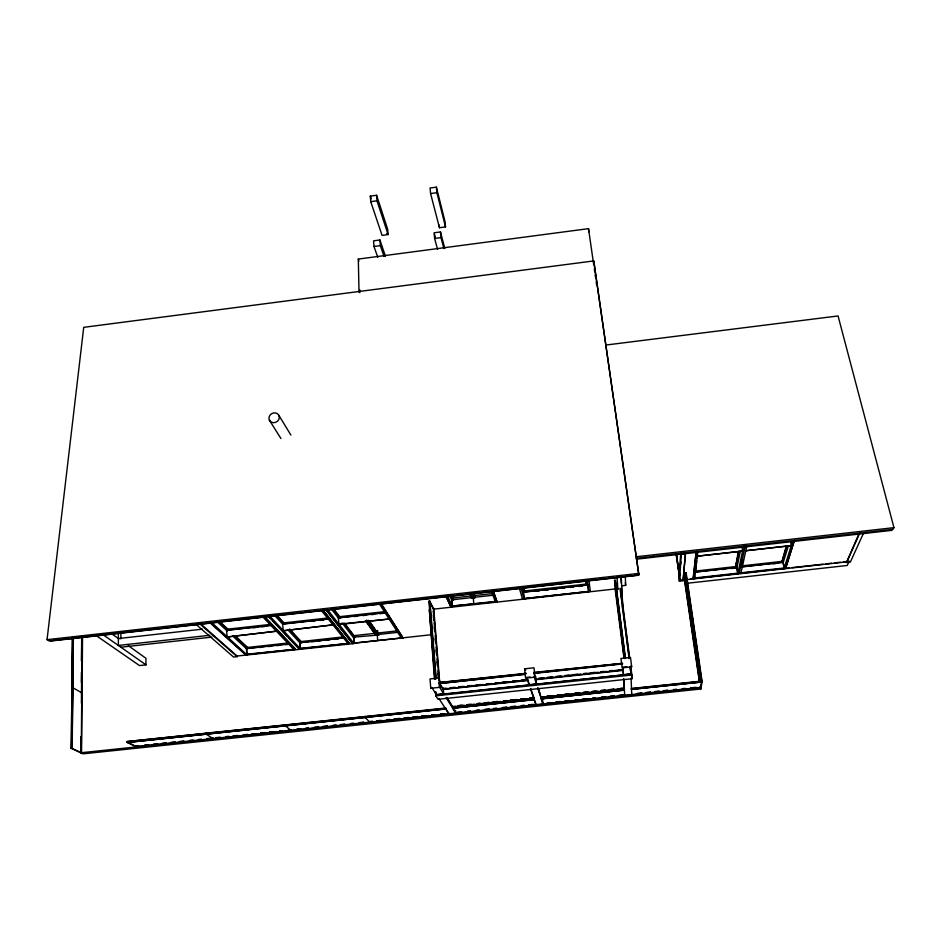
<?xml version="1.0" encoding="UTF-8"?>
<svg xmlns="http://www.w3.org/2000/svg" width="941" height="941" viewBox="0 0 941 941"><rect width="100%" height="100%" fill="white"/><g stroke="black" fill="none" stroke-linecap="round" stroke-linejoin="round"><path stroke-width="1.41" d="M700.751 684.813L701.174 687.683L80.667 752.788L80.808 736.721M81.479 660.923L81.691 636.21M80.773 752.835L80.914 736.697M81.397 682.413L81.479 672.145M81.585 660.982L81.796 636.281M80.961 752.753L81.102 736.685M81.397 703.092L81.667 672.521M81.761 660.888L81.985 636.187M82.267 636.151L81.255 752.729L71.881 748.366L73.104 637.186M82.549 636.116L81.549 752.694M73.386 637.151L72.175 748.33L71.293 748.424L72.398 638.621M71.293 748.424L72.504 638.692M72.798 638.657L71.587 748.389L82.937 753.847L700.939 688.988L701.186 687.624M73.28 637.092L72.069 748.283L71.175 748.377M680.766 553.226L678.826 577.539L679.343 581.126L683.072 580.715L685.507 553.696L685.413 553.014L683.248 553.261M679.614 576.033L679.849 573.175M680.543 564.588L680.778 561.73M679.343 581.126L681.449 553.461M683.072 580.715L685.413 553.014M702.033 681.025L631.399 688.471L631.529 689.412L702.174 681.966L686.107 572.728L685.177 572.834L701.398 681.096M685.483 572.881L684.789 580.185L699.775 682.401M686.107 572.728L685.095 580.15L699.669 679.461M685.401 580.197L684.483 580.291L699.469 682.425M694.693 577.962L693.211 578.48L696.058 552.426M693.211 578.48L696.281 551.367M738.367 551.649L735.462 567.494L695.505 571.952L696.54 561.048M696.869 558.178L697.199 555.308M694.717 578.386L697.857 551.614M47.05 639.668L83.725 327.339L593.747 260.928L638.857 574.986L49.108 640.962L47.05 639.668L638.833 573.422M691.153 625.836L692.082 625.73M691.976 619.072L692.917 618.966M691.47 625.73L692.282 619.119M691.776 625.694L692.106 623.048M700.092 686.848L701.033 686.754M701.08 681.061L685.177 572.834M700.739 686.718L701.715 681.061L685.789 572.846M702.174 681.966L631.517 689.341M735.344 568.07L738.791 551.203M736.874 567.905L740.379 551.061M743.531 546.45L737.779 573.904M745.296 545.709L739.261 572.998M741.92 565.447L743.108 560.001M740.861 573.563L746.813 546.086M741.626 566.8L781.783 562.318L786.241 546.262M781.736 562.483L786.817 545.792M783.147 562.73L788.405 545.662M794.604 540.028L785.676 568.188L784.124 568.364L792.781 540.769M794.122 540.993L785.676 568.188M858.98 533.759L846.524 562.53L850.335 562.106L863.403 533.441M846.524 562.53L859.709 533.1M892.386 529.418L891.903 530.359L636.445 559.177M605.922 345.041L838.066 315.953L893.95 527.654L893.08 529.336L636.339 558.307M440.87 682.872L438.659 679.249L439.341 677.932L430.025 678.932L430.755 688.283L431.79 687.506L436.377 694.587L443.693 693.811L443.211 687.953M370.331 196.116L376.588 195.269L387.668 229.228L388.08 234.58L382.07 235.379L370.73 201.645L370.331 196.116L371.236 198.833M436.377 187.153L430.072 188.012L430.578 193.54L439.459 227.734L445.516 226.922L445.011 221.57L436.377 187.153L436.895 192.693L445.516 226.922M370.73 201.645L377 200.798L388.08 234.58M430.578 193.54L436.895 192.693M385.457 256.246L379.917 239.99L373.577 240.837L373.989 246.507L377.776 257.258M444.775 248.412L440.494 231.933L434.107 232.78L434.613 238.461L437.553 249.365M373.989 246.507L380.34 245.66L384.034 256.434M434.613 238.461L441.011 237.614L443.87 248.53M359.027 292.216L358.309 259.069L588.513 228.651L593.689 264.609M636.269 556.754L893.95 527.654M642.174 557.895L645.079 557.566M650.901 556.907L653.807 556.578M659.629 555.931L662.535 555.602M666.898 555.108L669.816 554.778M675.626 554.12L678.543 553.79M681.543 554.143L685.507 553.696M54.213 639.786L57.13 639.457M62.976 638.798L65.894 638.48M71.728 637.822L74.645 637.492M79.032 637.01L83.408 636.516M87.784 636.022L90.701 635.704M96.547 635.046L99.464 634.716M105.298 634.069L108.215 633.74M114.061 633.081L116.978 632.764M121.354 632.27L124.271 631.94M130.117 631.293L133.034 630.964M137.41 630.47L141.785 629.988M146.173 629.494L150.548 629M154.924 628.517L157.841 628.188M163.687 627.529L166.604 627.212M172.438 626.553L175.367 626.224M179.743 625.741L184.118 625.247M188.494 624.753L191.423 624.436M197.257 623.777L200.174 623.448M206.008 622.801L208.937 622.472M214.771 621.813L217.689 621.495M222.064 621.001L226.452 620.507M230.827 620.025L233.744 619.696M239.579 619.037L242.507 618.719M248.342 618.061L251.259 617.731M257.105 617.084L260.022 616.755M264.397 616.261L267.315 615.943M271.69 615.449L276.078 614.955M280.453 614.473L284.829 613.979M289.216 613.485L293.592 613.003M297.968 612.509L300.885 612.179M306.731 611.532L309.648 611.203M315.482 610.544L318.399 610.227M322.787 609.733L327.162 609.239M331.538 608.756L334.455 608.427M340.301 607.768L343.218 607.439M349.052 606.792L351.969 606.463M357.815 605.816L360.732 605.486M365.108 604.992L368.025 604.663M373.871 604.016L376.788 603.687M382.622 603.04L385.539 602.711M391.385 602.052L394.303 601.734M398.678 601.24L403.054 600.746M407.441 600.264L410.358 599.935M414.734 599.441L419.11 598.947M423.497 598.464L427.873 597.97M432.248 597.476L436.636 596.994M441.011 596.5L443.929 596.171M449.763 595.524L452.692 595.194M458.526 594.547L461.443 594.218M465.819 593.724L470.206 593.23M474.582 592.748L477.499 592.418M483.333 591.771L486.262 591.442M492.096 590.783L495.013 590.454M500.859 589.807L503.776 589.478M508.152 588.984L511.069 588.666M516.903 588.007L519.832 587.678M525.666 587.031L528.583 586.702M534.429 586.055L537.346 585.725M541.722 585.231L544.639 584.902M550.485 584.255L553.402 583.926M557.778 583.432L562.153 582.95M566.541 582.455L570.916 581.961M575.292 581.479L579.668 580.985M584.055 580.491L586.972 580.174M592.806 579.515L595.724 579.185M600.111 578.703L604.487 578.209M608.862 577.715L613.238 577.233M617.625 576.739L620.542 576.41M626.377 575.763L629.294 575.433M635.14 574.775L638.057 574.457L638.069 575.327L50.979 640.997L49.838 640.268M452.68 598.017L470.923 595.982L471.664 598.253L474.876 597.888L474.57 594.559M474.146 595.618L492.449 593.571M695.375 571.069L735.321 566.611M741.484 565.917L781.63 561.436M435.107 679.237L428.92 601.099L429.896 600.981L436.189 678.684M625.518 658.429L615.461 580.256L614.473 580.362L624.506 658.535M524.772 590.936L586.137 584.09L586.255 585.031L524.866 591.877L524.008 588.219M695.493 572.116L736.968 567.482L737.768 573.469M741.59 566.964L783.277 562.318L784.1 568.752M451.551 595.559L453.433 599.652L471.606 597.629M493.108 595.853L493.049 595.23L474.817 597.264L473.064 592.924M722.512 569.505L725.37 569.187M731.063 568.552L733.909 568.235M773.008 563.871L775.878 563.553M450.08 596.582L451.88 600.452L453.433 599.652M536.711 591.16L539.628 590.842M545.474 590.183L548.391 589.854M554.225 589.207L557.143 588.878M561.518 588.396L564.447 588.066M570.281 587.419L573.198 587.09M579.033 586.443L581.95 586.114M118.354 638.539L202.409 629.164M219.571 621.425L227.887 629.129L271.208 624.306M276.383 614.614L283.982 622.883L327.597 618.025M333.726 608.886L339.677 616.673L385.081 611.615M621.578 585.831L625.683 585.373L625.306 576.574M693.164 578.127L784.065 568.011M271.243 625.224L227.91 630.047L227.887 629.129M329.103 618.79L284.029 623.801L283.982 622.883M385.14 612.544L339.736 617.602L339.677 616.673M271.384 625.377L226.534 630.364L227.122 636.551M274.937 615.814L282.618 624.13L329.221 618.931M385.245 612.697L338.29 617.931L339.054 624.577L388.998 619.037L338.936 624.142M683.107 579.75L687.471 579.268M690.388 578.938L738.45 573.587M740.814 573.257L789.428 567.917M792.346 567.588L822.94 564.188M825.845 563.859L831.679 563.212M834.585 562.894L840.419 562.248M843.324 561.918L849.158 561.271L847.241 565.482L687.13 583.267M252.988 627.835L255.893 627.518M261.645 626.871L264.586 626.541M312.094 621.26L315.035 620.931M320.81 620.284L323.786 619.954M354.263 616.567L357.145 616.249M362.814 615.614L365.673 615.296M371.319 614.661L374.224 614.344M379.823 613.72L382.775 613.391M681.966 580.174L679.931 580.409L679.637 578.444M682.978 580.068L849.523 561.53M680.155 580.479L685.354 579.903M451.88 600.452L452.362 606.051L495.319 601.44M432.766 608.486L433.73 608.38L440.106 687.283L430.755 688.283M491.602 591.383L495.354 601.817L496.954 601.64L452.362 606.051M624.918 657.653L615.979 588.019L615.002 588.125L623.93 657.759M445.881 596.218L450.868 606.769L452.468 606.592L451.845 599.405M522.443 598.805L590.301 591.254L522.443 598.805L519.291 588.007M433.707 609.145L618.566 588.584M209.831 635.281L118.366 645.444L118.354 632.681M120.86 647.196L211.901 637.092M332.949 624.93L283.37 630.752L332.867 624.812M353.981 635.645L374.777 633.352M397.231 630.882L377.776 633.022L377.6 630.47M235.109 635.822L247.648 647.443L288.863 642.903M289.616 629.011L301.144 641.55L342.618 636.975M288.911 643.785L247.683 648.325L247.648 647.443M344.1 637.704L301.179 642.432L301.144 641.55M289.04 643.926L246.354 648.62L246.93 654.513L246.707 648.361M344.206 637.845L299.838 642.727L300.426 648.643L300.12 642.48M259.54 647.537L262.386 647.232M268.067 646.608L270.902 646.291M276.583 645.667L279.418 645.35M285.099 644.726L287.946 644.42M311.624 641.809L314.482 641.491M318.764 641.021L321.622 640.703M327.339 640.08L330.197 639.762M335.913 639.139L338.772 638.821M344.724 623.542L355.051 637.033L378.788 635.01L369.26 620.813M378.752 634.422L398.29 632.281M342.077 622.848L353.593 637.786L355.051 637.033M128.258 645.62L145.937 658.277L145.996 664.852L139.491 665.569L96.429 635.763M234.591 644.573L245.436 654.371L295.403 649.243L245.448 654.724L209.655 622.413M288.993 637.963L298.92 648.502L349.205 643.338L298.932 648.855L268.15 616.214M353.91 643.056L401.536 637.986L354.016 643.197L353.593 637.786M199.892 623.236L237.097 656.03L354.039 643.55L353.581 635.869M381.352 603.91L403.03 637.822L431.778 634.669M403.03 637.822L401.56 638.339L379.329 603.816M237.097 656.03L237.12 656.677L233.556 657.065L196.034 624.365M72.845 687.53L71.963 687.624M81.302 692.964L82.055 692.811M524.596 668.804L534.018 667.792L535.006 677.167L525.56 678.167L524.596 668.804L525.725 669.921M524.878 674.45L439.294 683.519L439.212 682.519L526.231 673.297M533.735 672.415L622.472 663.346L533.794 672.815M526.266 673.627L439.259 682.59M439.341 683.589L524.843 674.109M622.519 663.676L533.829 673.156L535.805 679.284L622.907 670.004L622.754 667.475M533.841 673.415L622.554 663.934M530.277 677.002L526.501 677.414L529.054 684.742L536.441 683.966L535.676 676.614M626.824 666.71L623.001 667.11L623.46 674.721L630.929 673.921L630.646 666.299L631.705 666.851L630.482 657.453L620.954 658.477L622.154 667.875L631.705 666.851M445.846 688.283L442.905 688.518L442.988 689.494L528.466 680.461M450.151 687.753L454.527 687.353M458.832 686.824L463.219 686.424M467.524 685.895L471.9 685.507M476.217 684.977L480.592 684.577M486.344 683.895L489.273 683.648M495.037 682.966L497.965 682.719M502.282 682.19L506.646 681.802M512.41 681.119L515.339 680.872M521.102 680.19L524.019 679.943M538.64 678.32L543.016 677.92M547.344 677.391L551.72 677.002M556.06 676.461L560.424 676.073M564.765 675.532L569.14 675.144M573.469 674.615L577.845 674.215M583.632 673.533L586.549 673.285M590.889 672.756L595.253 672.356M601.052 671.674L603.957 671.427M609.756 670.745L612.673 670.51M618.472 669.816L621.378 669.58M447.281 688.389L442.94 688.847L440.012 684.107M450.174 688.071L455.973 687.459M458.867 687.153L464.654 686.53M467.559 686.224L483.486 684.53M486.379 684.213L492.167 683.601M495.072 683.295L509.551 681.755M512.445 681.437L518.232 680.825M521.138 680.519L526.925 679.896M538.675 678.649L544.486 678.026M547.38 677.72L553.19 677.097M556.096 676.791L561.895 676.179M564.8 675.861L580.773 674.168M583.667 673.85L598.194 672.309M601.087 672.003L606.898 671.38M609.803 671.074L622.86 669.674M528.407 680.072L442.964 689.177L439.306 683.26M435.93 691.894L436.165 694.776L631.117 674.074L435.73 695.164M435.495 692.282L435.777 695.822L631.882 675.003L630.764 666.381M631.882 675.003L632.011 678.743L438.047 699.292L435.777 695.822M458.291 705.644L461.208 705.338M467.03 704.715L469.947 704.409M484.509 702.88L488.873 702.421M493.237 701.951L497.613 701.492M510.716 700.116L515.08 699.657M520.902 699.034L523.819 698.728M532.559 697.81L529.642 698.116L534.029 697.716M557.096 695.223L560.013 694.917M564.388 694.458L568.764 693.987L564.4 694.517M577.503 693.07L574.586 693.376L578.974 692.976M583.338 692.458L586.255 692.153M592.077 691.529L594.994 691.223M618.319 688.765L622.683 688.306M458.326 705.703L462.701 705.244M467.065 704.774L471.429 704.315M484.533 702.939L488.897 702.48M493.272 702.01L497.636 701.551M510.74 700.175L516.562 699.563M520.926 699.104L525.301 698.634M557.119 695.281L560.036 694.976M583.349 692.517L587.713 692.058M592.089 691.6L596.465 691.129M618.319 688.824L622.695 688.365M455.409 706.256L452.492 706.562L447.422 698.41M458.326 705.95L464.148 705.338M467.054 705.032L474.335 704.268M477.252 703.962L500.553 701.504M503.459 701.198L518.02 699.657M520.938 699.351L526.76 698.74M529.677 698.434L534.041 697.963M541.099 697.222L554.214 695.846M557.131 695.528L571.716 693.999M574.622 693.693L580.456 693.07M583.373 692.764L589.207 692.153M592.112 691.847L597.947 691.235M600.864 690.929L624.189 688.459M452.621 707.314L534.112 698.598M624.271 689.094L541.169 697.846L624.271 689.224M445.599 707.985L445.716 708.985L127.211 742.473L127.211 741.543L445.634 708.044M452.586 707.256L534.147 698.716L534.253 699.657L452.703 708.244L452.503 706.315M127.211 741.543L445.669 708.361M452.645 707.62L534.182 699.034M624.318 689.53L541.24 698.281L543.004 703.915L537.734 687.906M631.446 688.777L702.08 681.343L701.139 687.306L135.81 746.695L127.317 742.52M127.317 742.214L445.693 708.667L449.01 713.796M452.68 707.938L534.217 699.339L536.111 705.021M541.275 698.598L624.353 689.847M631.482 689.094L702.127 681.649M127.211 742.473L445.681 708.926M452.668 708.185L534.229 699.598M541.287 698.857L624.389 690.094L624.154 688.212M624.389 690.165L541.31 698.916L541.087 696.975M135.904 747.048L135.798 746.084L138.809 745.825M144.549 745.166L147.549 744.907M153.289 744.249L157.747 743.837M162.028 743.331L166.486 742.92M170.768 742.414L175.226 742.002M179.508 741.496L183.966 741.085M189.706 740.414L192.705 740.167M198.445 739.497L201.445 739.25M207.196 738.579L211.643 738.179M215.901 737.662L220.312 737.262M226.005 736.603L228.969 736.356M233.227 735.85L237.626 735.45M243.319 734.792L247.73 734.38M251.988 733.874L254.94 733.627M260.645 732.968L265.044 732.568M269.302 732.051L273.702 731.651M279.406 730.992L282.359 730.745M288.064 730.087L290.945 729.781L290.981 730.698M296.768 729.169L301.202 728.769M305.507 728.252L308.483 728.005M314.247 727.334L318.681 726.923M322.986 726.417L327.409 726.005M333.185 725.346L336.149 725.088M340.466 724.582L344.888 724.17M350.652 723.511L353.628 723.253M359.391 722.594L363.814 722.182M369.695 722.488L369.59 721.524L372.53 721.265M376.8 720.759L381.187 720.359M386.904 719.7L389.833 719.453M394.126 718.936L399.937 718.395M404.218 717.877L408.594 717.477M412.876 716.971L417.251 716.572M421.544 716.054L425.908 715.666M431.637 714.995L434.566 714.748M440.294 714.09L443.223 713.843M457.279 712.302L461.69 711.902M467.489 711.231L470.441 710.984M476.228 710.314L479.181 710.067M484.98 709.396L489.379 708.996M493.731 708.479L496.672 708.232M502.47 707.55L506.87 707.15M511.222 706.632L515.609 706.232M521.42 705.562L524.36 705.315M528.713 704.797L533.1 704.397M547.309 702.845L550.25 702.598M556.06 701.927L560.448 701.527M564.812 701.01L569.199 700.61M575.022 699.928L577.95 699.681M582.314 699.163L586.702 698.763M592.524 698.093L595.453 697.846M601.275 697.175L605.651 696.775M610.027 696.258L614.402 695.858M618.778 695.34L623.154 694.94M637.398 693.435L641.738 692.988M646.079 692.529L650.419 692.07M654.76 691.611L659.1 691.094M663.44 690.706L667.781 690.188M673.556 689.635L676.461 689.271M682.237 688.73L685.13 688.365M690.917 687.812L695.246 687.365M138.715 746.084L135.798 746.389L127.317 741.908M144.549 745.472L148.913 745.013M153.289 744.554L157.665 744.096M162.028 743.637L166.404 743.178M170.768 742.72L175.144 742.261M179.519 741.802L183.883 741.332M189.717 740.72L194.081 740.261M198.457 739.802L201.374 739.497M207.196 738.885L211.572 738.426M215.912 737.967L220.241 737.521M226.016 736.909L228.898 736.603M233.227 736.156L237.555 735.697M243.331 735.086L247.659 734.639M251.988 734.18L254.882 733.874M260.657 733.274L264.986 732.816M269.314 732.357L273.643 731.91M279.418 731.298L282.3 730.992M288.075 730.392L290.957 730.087M296.78 729.475L301.155 729.016M305.519 728.557L308.436 728.252M314.259 727.64L318.634 727.181M322.998 726.723L327.374 726.264M333.196 725.652L336.113 725.346M340.477 724.888L344.853 724.429M350.675 723.817L353.581 723.511M359.415 722.9L363.779 722.441M369.601 721.829L372.495 721.524M376.823 721.065L381.152 720.618M386.927 720.006L389.809 719.7M394.138 719.253L399.913 718.642M404.242 718.183L408.57 717.736M412.899 717.277L417.228 716.819M421.568 716.372L425.897 715.913M431.66 715.301L434.554 715.007M440.329 714.395L444.658 713.937M457.314 712.608L461.678 712.149M467.512 711.537L470.429 711.231M476.264 710.62L479.181 710.314M485.003 709.702L489.379 709.243M493.754 708.785L496.672 708.479M502.506 707.867L506.87 707.409M511.245 706.95L515.621 706.491M521.455 705.868L524.372 705.562M528.736 705.103L534.57 704.491M547.344 703.15L550.262 702.845M556.096 702.233L560.471 701.774M564.847 701.316L569.223 700.857M575.057 700.245L577.974 699.939M582.35 699.481L588.184 698.857M592.559 698.398L595.477 698.093M601.311 697.481L605.686 697.022M610.062 696.563L614.438 696.105M618.813 695.646L623.189 695.187M637.445 693.682L641.786 693.235M646.126 692.776L650.466 692.317M654.807 691.858L659.147 691.412M663.476 690.953L667.816 690.494M673.603 689.882L676.497 689.588M682.284 688.977L685.177 688.671M690.965 688.059L696.752 687.459M72.551 687.553L81.773 692.835M535.006 677.167L534.053 676.603L536.441 683.966M205.797 733.945L213.031 738.579M205.726 734.203L205.785 733.321M440.106 687.283L439.259 686.718L443.693 693.811M102.687 634.434L145.996 664.852M111.744 633.799L118.825 638.868M285.017 725.593L290.969 730.392M284.958 725.852L284.994 724.982M198.822 622.977L237.12 656.677M209.643 622.025L232.415 642.609M211.631 622.566L247.06 654.912M217.077 621.66L227.334 631.105M232.627 635.975L246.718 648.949M218.559 621.401L228.075 630.199M234.097 635.763L247.824 648.455M263.033 617.167L294.062 649.76M265.291 617.32L295.38 648.89M264.303 616.649L295.403 649.243M268.138 615.837L270.126 617.943M273.102 621.107L287.005 635.857M269.232 615.485L300.544 649.043M364.979 717.171L369.625 722.135M288.169 630.129L300.144 643.068M275.478 614.52L284.158 623.954M289.663 629.917L301.626 642.915M320.881 609.874L347.7 643.15M323.092 610.086L349.182 642.985M323.116 610.462L349.205 643.338M326.245 609.862L352.534 643.362M325.363 609.086L352.557 643.715M327.256 609.262L354.039 643.55M331.408 608.992L338.889 618.696M333.784 609.839L340.148 618.131M343.912 623.048L355.086 637.622M365.426 620.66L375.8 635.34M366.167 621.154L374 632.246M366.708 620.107L377.294 635.175L377.647 640.456M368.519 620.319L378.788 635.01M438.847 698.398L448.892 713.878M449.033 714.101L448.998 713.231M380.599 603.087L403.054 638.174M269.373 420.168L280.936 438.518M454.574 710.702L455.856 712.76M453.315 708.961L455.879 713.066M446.069 697.622L455.762 713.149M455.903 713.384L455.526 710.384M446.728 697.563L452.527 706.879L534.076 698.281L530.783 688.812M278.877 415.369A5.328 4.799 -30.2 0 1 273.584 422.709A5.328 4.799 -30.2 0 1 269.926 415.24A5.328 4.799 -30.2 0 1 278.877 415.369L290.898 435.095M433.048 608.368L429.296 601.134L435.518 678.755M445.846 595.829L450.868 606.769M447.645 596.3L452.468 606.592M451.751 596.512L453.48 600.276M469.571 593.195L471.664 598.253M471.135 592.877L473.264 598.076L473.782 603.675M472.829 592.83L474.876 597.888M491.473 590.866L493.049 595.23M493.143 590.924L496.954 601.64M493.59 591.889L496.919 601.264M530.43 688.683L536.017 704.727M386.657 233.568L386.869 234.215M538.052 688.036L541.134 697.54L624.224 688.777L623.636 678.967M543.039 704.233L542.369 698.445M538.464 689.071L540.216 694.505M534.982 676.497L535.77 678.955M521.02 588.09L524.09 598.699M522.137 588.113L523.431 592.642M523.725 587.807L525.031 592.465M358.309 259.069L358.886 261.116M434.471 234.156L435.213 236.897M782.947 561.589L784.124 568.364M740.802 572.822L737.779 573.516L736.474 565.412M685.989 584.208L686.448 587.313M687.048 591.395L687.483 594.43M687.883 597.147L688.318 600.123M688.741 602.969L689.365 607.239M689.788 610.003L690.2 612.956M690.835 617.12L691.259 620.143M691.67 622.813L692.106 625.883M692.717 630.094L693.152 632.999M693.588 635.834L693.999 638.821M694.434 641.644L694.858 644.62M695.481 648.878L695.917 651.89M696.352 654.724L696.775 657.7M697.375 661.817L697.834 664.958M698.222 667.557L698.692 670.768M699.128 673.615L699.692 677.626M700.527 686.118L700.939 688.988M676.391 553.931L679.555 575.716M676.356 554.32L679.943 579.021M676.12 554.261L679.284 576.021M638.857 574.986L593.747 260.928M594.312 268.914L594.724 271.796M595.135 274.666L595.559 277.548M596.171 281.865L596.594 284.735M790.758 541.687L791.275 545.474M585.69 580.868L586.278 585.196M742.049 547.18L742.555 550.956M585.773 581.315L586.137 584.09M625.33 582.738L625.683 585.373M696.834 552.285L697.316 556.049M694.423 575.868L694.764 578.691M629.647 657.759L620.695 588.772L620.013 588.419L629.07 658.465M620.942 593.359L622.072 602.04M622.448 604.934L624.883 623.754M625.259 626.647L629.388 658.477M630.517 667.157L632.011 678.743M630.176 666.816L631.223 675.073M629.976 666.557L630.929 673.921M587.16 579.785L588.631 591.066M631.623 694.046L631.74 694.917M625.189 658.465L615.143 580.385L615.649 588.054M624.848 658.5L614.814 580.421L624.259 657.641M622.824 669.427L623.46 674.721M624.612 694.787L624.73 695.646M588.854 579.832L590.301 591.254M588.725 591.842L587.902 585.02L523.314 592.23L524.125 599.017M535.735 678.626L535.864 679.684L622.954 670.404M523.149 589.995L524.055 598.629M528.807 682.296L529.054 684.742M494.99 598.476L495.354 601.817M282.618 624.13L283.229 630.329M440.494 231.933L441.011 237.614M439.212 225.052L439.459 227.734M588.513 228.651L588.807 231.851M439.329 681.837L433.366 608.333L429.614 601.099L435.859 678.72M433.283 611.25L433.977 619.896M434.213 622.777L434.918 631.435M435.271 635.751L435.848 642.962M436.201 647.279L436.789 654.489M437.142 658.806L437.718 666.016M438.071 670.333L438.659 677.544M438.953 682.978L439.165 685.471M433.307 615.614L433.707 620.013M434.248 627.141L434.636 631.54M435.177 638.668L435.577 643.068M436.118 650.196L436.506 654.595M437.047 661.723L437.436 666.122M437.977 673.25L438.377 677.649M434.895 678.908L429.343 609.627L434.46 679.308M376.588 195.269L377 200.798M379.917 239.99L380.34 245.66M623.707 678.802L624.706 695.411M617.073 576.727L617.872 589.654M621.236 576.986L622.954 610.015M620.884 575.951L621.26 583.197M621.495 587.537L622.177 600.57M622.483 606.357L622.707 610.697M631.093 678.014L631.729 694.67M213.101 738.026L213.125 738.932L213.031 738.273M359.78 289.757L359.838 292.663M120.848 633.034L120.86 638.868M742.52 551.097L697.305 556.178L742.52 551.097M791.228 545.604L745.766 550.732L791.228 545.604M276.536 631.188L227.263 636.975L276.536 631.188M480.133 703.339L477.228 703.645L480.169 703.398M506.34 700.575L503.435 700.88L506.376 700.633M551.273 695.834L546.897 696.293L551.285 695.893M605.192 690.153L600.829 690.612L605.204 690.212M613.944 689.224L609.568 689.682L613.944 689.294M365.002 717.489L364.885 716.489L365.002 717.489"/></g></svg>
